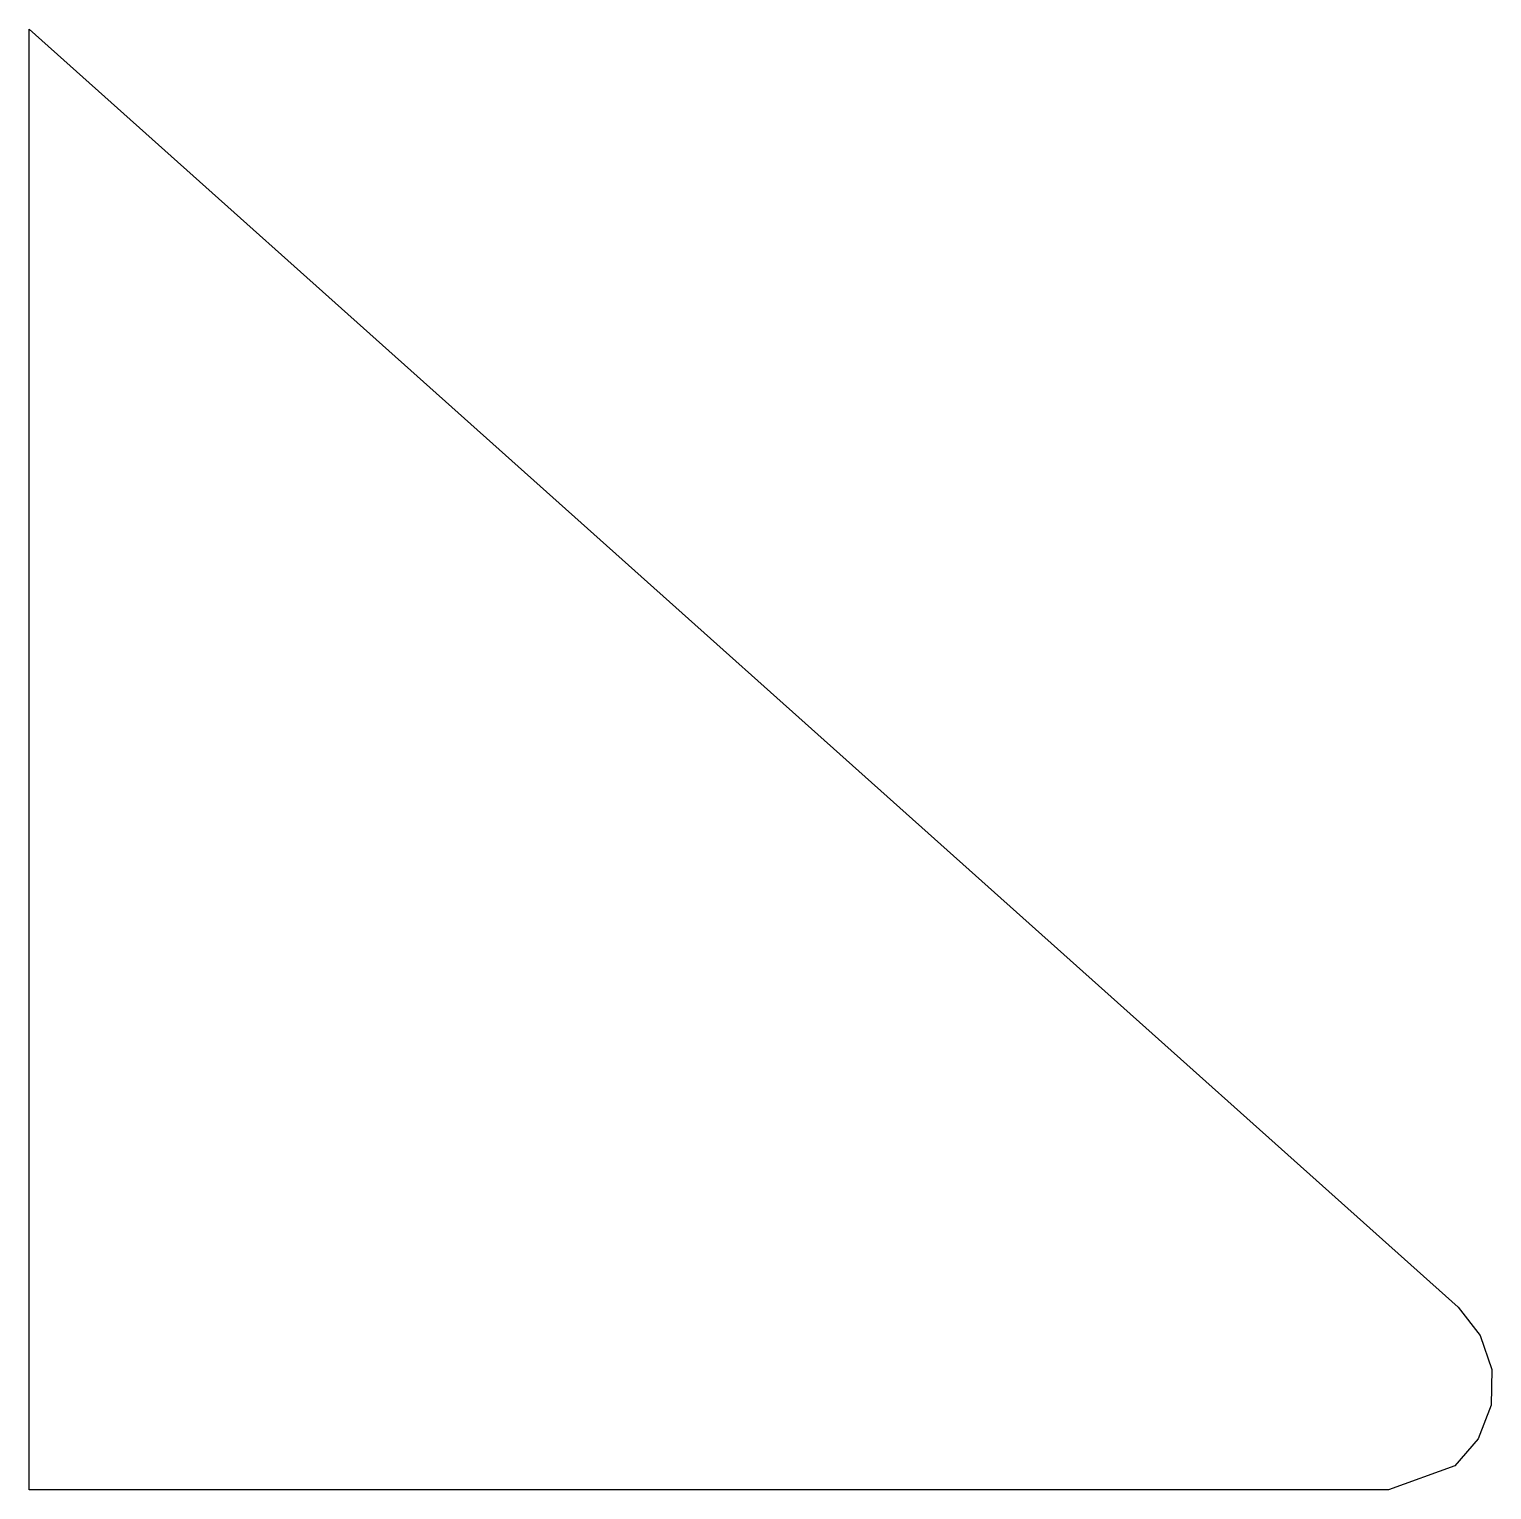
# Model space of a CAD drawing. Header units: inches. Extents: x 47 to 61, y -1 to 13.
import ezdxf

# ---------------------------------------------------------------- set-up
doc = ezdxf.new("R2010")
doc.units = ezdxf.units.IN
doc.header["$MEASUREMENT"] = 0
doc.layers.add('CUTME', color=3, linetype='Continuous')

msp = doc.modelspace()

# ---------------------------------------------------------------- linework, layer by layer
at = {"layer": 'CUTME', "color": 3}
msp.add_lwpolyline([(47, 12.969), (60.667, 0.745), (60.879, 0.476), (60.988, 0.151), (60.982, -0.191), (60.859, -0.512), (60.636, -0.772), (60, -1), (47, -1), (47, 0), (47, 12.969)], dxfattribs=at)

doc.saveas('drawing.dxf')
